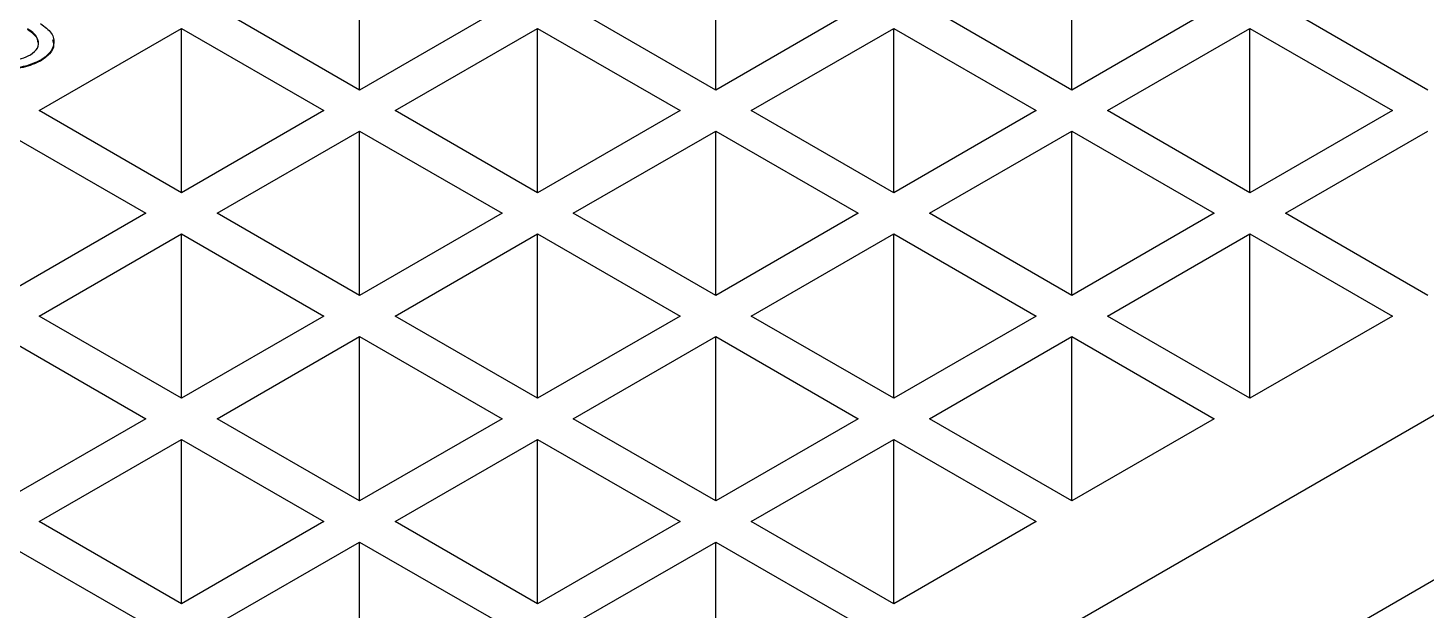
# Model space of a CAD drawing. Header units: millimetres. Extents: x 36 to 151, y 48 to 186.
# Drawn here: x 73.144 to 75.92, y 156.315 to 157.471 of the extents above; entities that cross this region are included whole.
import ezdxf

# ---------------------------------------------------------------- set-up
doc = ezdxf.new("R2010")
doc.units = ezdxf.units.MM

msp = doc.modelspace()

# ---------------------------------------------------------------- linework, layer by layer
at = {"color": 7, "linetype": 'Continuous', "lineweight": 25}
for p, q in [((84.8049, 161.8219), (73.1659, 155.1029)), ((73.4487, 154.9396), (85.0877, 161.6586)), ((73.8023, 157.348), (73.8023, 157.6746)), ((74.5094, 157.348), (74.5094, 157.6746)), ((75.2165, 157.348), (75.2165, 157.6746)), ((73.8023, 157.348), (73.5194, 157.5113)), ((74.0851, 157.5113), (73.8023, 157.348)), ((74.5094, 157.348), (74.2265, 157.5113)), ((74.7922, 157.5113), (74.5094, 157.348)), ((75.2165, 157.348), (74.9337, 157.5113)), ((75.4993, 157.5113), (75.2165, 157.348)), ((75.9236, 157.348), (75.6408, 157.5113)), ((73.1659, 157.3072), (73.4487, 157.4704)), ((73.4487, 157.4704), (73.7316, 157.3072)), ((73.4487, 157.1439), (73.4487, 157.4704)), ((73.873, 157.3072), (74.1558, 157.4704)), ((74.1558, 157.4704), (74.4387, 157.3072)), ((74.1558, 157.1439), (74.1558, 157.4704)), ((74.5801, 157.3072), (74.8629, 157.4704)), ((74.8629, 157.4704), (75.1458, 157.3072)), ((74.8629, 157.1439), (74.8629, 157.4704)), ((75.2872, 157.3072), (75.57, 157.4704)), ((75.57, 157.4704), (75.8529, 157.3072)), ((75.57, 157.1439), (75.57, 157.4704)), ((73.1689, 157.4072), (73.1689, 157.4056)), ((73.4487, 157.1439), (73.1659, 157.3072)), ((73.7316, 157.3072), (73.4487, 157.1439)), ((74.1558, 157.1439), (73.873, 157.3072)), ((74.4387, 157.3072), (74.1558, 157.1439)), ((74.8629, 157.1439), (74.5801, 157.3072)), ((75.1458, 157.3072), (74.8629, 157.1439)), ((75.57, 157.1439), (75.2872, 157.3072)), ((75.8529, 157.3072), (75.57, 157.1439)), ((73.0952, 157.2663), (73.378, 157.1031)), ((73.5194, 157.1031), (73.8023, 157.2663)), ((73.8023, 157.2663), (74.0851, 157.1031)), ((73.8023, 156.9398), (73.8023, 157.2663)), ((74.2265, 157.1031), (74.5094, 157.2663)), ((74.5094, 157.2663), (74.7922, 157.1031)), ((74.5094, 156.9398), (74.5094, 157.2663)), ((74.9337, 157.1031), (75.2165, 157.2663)), ((75.2165, 157.2663), (75.4993, 157.1031)), ((75.2165, 156.9398), (75.2165, 157.2663)), ((75.6408, 157.1031), (75.9236, 157.2663)), ((73.378, 157.1031), (73.0952, 156.9398)), ((73.8023, 156.9398), (73.5194, 157.1031)), ((74.0851, 157.1031), (73.8023, 156.9398)), ((74.5094, 156.9398), (74.2265, 157.1031)), ((74.7922, 157.1031), (74.5094, 156.9398)), ((75.2165, 156.9398), (74.9337, 157.1031)), ((75.4993, 157.1031), (75.2165, 156.9398)), ((75.9236, 156.9398), (75.6408, 157.1031)), ((73.1659, 156.899), (73.4487, 157.0622)), ((73.4487, 157.0622), (73.7316, 156.899)), ((73.4487, 156.7357), (73.4487, 157.0622)), ((73.873, 156.899), (74.1558, 157.0622)), ((74.1558, 157.0622), (74.4387, 156.899)), ((74.1558, 156.7357), (74.1558, 157.0622)), ((74.5801, 156.899), (74.8629, 157.0622)), ((74.8629, 157.0622), (75.1458, 156.899)), ((74.8629, 156.7357), (74.8629, 157.0622)), ((75.2872, 156.899), (75.57, 157.0622)), ((75.57, 157.0622), (75.8529, 156.899)), ((75.57, 156.7357), (75.57, 157.0622)), ((73.4487, 156.7357), (73.1659, 156.899)), ((73.7316, 156.899), (73.4487, 156.7357)), ((74.1558, 156.7357), (73.873, 156.899)), ((74.4387, 156.899), (74.1558, 156.7357)), ((74.8629, 156.7357), (74.5801, 156.899)), ((75.1458, 156.899), (74.8629, 156.7357)), ((75.57, 156.7357), (75.2872, 156.899)), ((75.8529, 156.899), (75.57, 156.7357)), ((73.0952, 156.8581), (73.378, 156.6949)), ((73.5194, 156.6949), (73.8023, 156.8581)), ((73.8023, 156.8581), (74.0851, 156.6949)), ((73.8023, 156.5316), (73.8023, 156.8581)), ((74.2265, 156.6949), (74.5094, 156.8581)), ((74.5094, 156.8581), (74.7922, 156.6949)), ((74.5094, 156.5316), (74.5094, 156.8581)), ((74.9337, 156.6949), (75.2165, 156.8581)), ((75.2165, 156.8581), (75.4993, 156.6949)), ((75.2165, 156.5316), (75.2165, 156.8581)), ((73.378, 156.6949), (73.0952, 156.5316)), ((73.8023, 156.5316), (73.5194, 156.6949)), ((74.0851, 156.6949), (73.8023, 156.5316)), ((74.5094, 156.5316), (74.2265, 156.6949)), ((74.7922, 156.6949), (74.5094, 156.5316)), ((75.2165, 156.5316), (74.9337, 156.6949)), ((75.4993, 156.6949), (75.2165, 156.5316)), ((73.1659, 156.4908), (73.4487, 156.654)), ((73.4487, 156.654), (73.7316, 156.4908)), ((73.4487, 156.3275), (73.4487, 156.654)), ((73.873, 156.4908), (74.1558, 156.654)), ((74.1558, 156.654), (74.4387, 156.4908)), ((74.1558, 156.3275), (74.1558, 156.654)), ((74.5801, 156.4908), (74.8629, 156.654)), ((74.8629, 156.654), (75.1458, 156.4908)), ((74.8629, 156.3275), (74.8629, 156.654)), ((73.4487, 156.3275), (73.1659, 156.4908)), ((73.7316, 156.4908), (73.4487, 156.3275)), ((74.1558, 156.3275), (73.873, 156.4908)), ((74.4387, 156.4908), (74.1558, 156.3275)), ((74.8629, 156.3275), (74.5801, 156.4908)), ((75.1458, 156.4908), (74.8629, 156.3275)), ((73.0952, 156.4499), (73.378, 156.2867)), ((73.5194, 156.2867), (73.8023, 156.4499)), ((73.8023, 156.4499), (74.0851, 156.2867)), ((73.8023, 156.1234), (73.8023, 156.4499)), ((74.2265, 156.2867), (74.5094, 156.4499)), ((74.5094, 156.4499), (74.7922, 156.2867)), ((74.5094, 156.1234), (74.5094, 156.4499))]:
    msp.add_line(p, q, dxfattribs=at)
for points, knots in [([(73.1688, 157.4798), (73.177, 157.4739), (73.1935, 157.4619), (73.1971, 157.4401), (73.1889, 157.4209), (73.1755, 157.4118), (73.1689, 157.4072)], [0, 0, 0, 0, 0.279638, 0.559326, 0.779527, 1, 1, 1, 1]), ([(73.1487, 157.4176), (73.1543, 157.422), (73.1657, 157.4308), (73.1652, 157.4466), (73.1576, 157.4599), (73.1479, 157.4664), (73.143, 157.4696)], [0, 0, 0, 0, 0.278784, 0.558598, 0.779144, 1, 1, 1, 1]), ([(73.1635, 157.4431), (73.1635, 157.444), (73.1641, 157.4492), (73.1571, 157.4583), (73.1477, 157.4647), (73.143, 157.468)], [0, 0, 0, 0, 0.098346, 0.548856, 1, 1, 1, 1]), ([(73.1926, 157.4474), (73.1938, 157.4439), (73.1968, 157.4347), (73.1885, 157.4193), (73.1754, 157.4101), (73.1689, 157.4056)], [0, 0, 0, 0, 0.226905, 0.613214, 1, 1, 1, 1]), ([(73.1689, 157.4072), (73.158, 157.4023), (73.1364, 157.3923), (73.0968, 157.3904), (73.0625, 157.3961), (73.0459, 157.404), (73.0376, 157.408)], [0, 0, 0, 0, 0.279693, 0.558958, 0.779486, 1, 1, 1, 1]), ([(73.1689, 157.4056), (73.158, 157.4006), (73.1364, 157.3907), (73.0968, 157.3887), (73.0625, 157.3944), (73.0459, 157.4024), (73.0376, 157.4064)], [0, 0, 0, 0, 0.279693, 0.558958, 0.779486, 1, 1, 1, 1]), ([(73.0604, 157.42), (73.0675, 157.4166), (73.0819, 157.4098), (73.1079, 157.4073), (73.1317, 157.4096), (73.143, 157.4149), (73.1487, 157.4176)], [0, 0, 0, 0, 0.280022, 0.559893, 0.780009, 1, 1, 1, 1])]:
    msp.add_open_spline(points, degree=3, knots=knots, dxfattribs=at)

doc.saveas('drawing.dxf')
